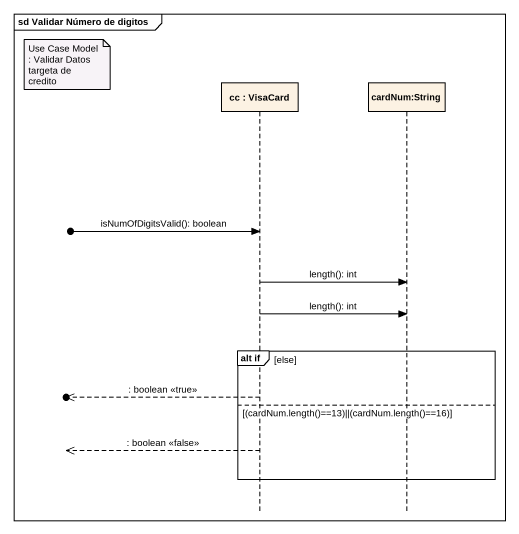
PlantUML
@startuml
mainframe sd Validar Número de digitos
hide footbox
participant "cc : VisaCard" as cc
participant "cardNum:String" as cardNum_String

note left of cc : Use Case Model : Validar Datos targeta de credito
[o-> cc : isNumOfDigitsValid(): boolean
cc -> cardNum_String : length(): int
cc -> cardNum_String : length(): int
group alt if [else]
  [o<<-- cc : : boolean <<true>>
else (cardNum.length()==13)||(cardNum.length()==16)
  [o<<-- cc : : boolean <<false>>
end
@enduml
